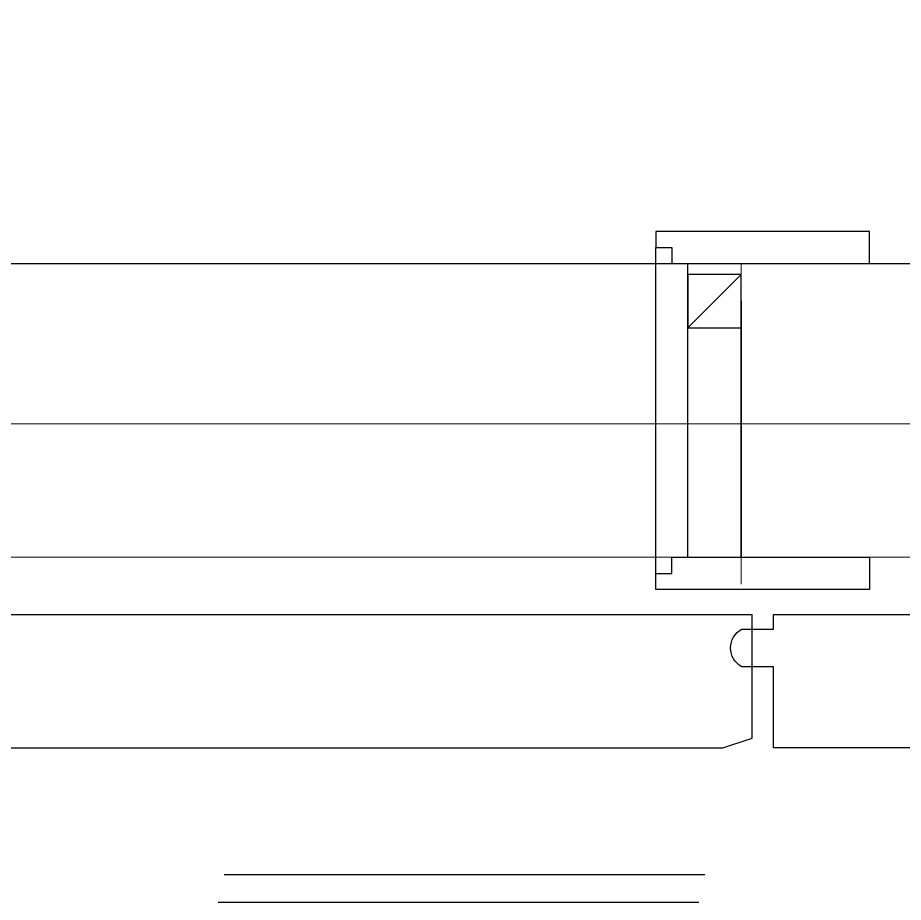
# Model space of a CAD drawing. Extents: x 152195838 to 160350639, y 364657247 to 370318102.
# Drawn here: x 157599050 to 157599879, y 365055644 to 365056472 of the extents above; entities that cross this region are included whole.
import ezdxf

# ---------------------------------------------------------------- set-up
doc = ezdxf.new("R2010")
doc.units = 0
doc.header["$MEASUREMENT"] = 0
doc.linetypes.add('HID', pattern=[2.3, 1.5, -0.8])
doc.layers.get('0').update_dxf_attribs({"linetype": 'CONTINUOUS'})
for name, color, linetype in [('4A.TEC 벽체 3', 4, 'CONTINUOUS'), ('4A.TEC 벽체 4', 7, 'CONTINUOUS'), ('XR-PLAN$0$PANEL', 4, 'CONTINUOUS'), ('XR-PLAN$0$자동도어', 4, 'CONTINUOUS'), ('㈜SE&C OPEN', 9, 'HID')]:
    doc.layers.add(name, color=color, linetype=linetype)

# ---------------------------------------------------------------- blocks, each defined once
blk = doc.blocks.new('sa9w7er')
at = {"layer": '4A.TEC 벽체 3', "lineweight": 0, "ltscale": 15}
blk.add_line((1986595.61, 837658.33), (1986595.61, 837958.33), dxfattribs=at)
at = {"layer": 'XR-PLAN$0$PANEL', "linetype": 'Continuous'}
blk.add_line((1986595.61, 837683.33), (1986595.61, 837948.33), dxfattribs=at)
at = {"layer": 'XR-PLAN$0$자동도어', "linetype": 'Continuous', "ltscale": 10000}
for p, q in [((1986675.61, 837668.33), (1986675.61, 837973.33)), ((1986675.61, 837668.33), (1986675.61, 837973.33)), ((1986645.61, 837683.33), (1986645.61, 837958.33)), ((1986645.61, 837683.33), (1986645.61, 837958.33)), ((1986595.61, 837923.33), (1986595.61, 837693.33)), ((1986595.61, 837923.33), (1986595.61, 837693.33))]:
    blk.add_line(p, q, dxfattribs=at)
at = {"layer": 'XR-PLAN$0$자동도어', "linetype": 'Continuous'}
for p, q in [((1986645.61, 837898.33), (1986595.61, 837948.33)), ((1986645.61, 837898.33), (1986595.61, 837948.33)), ((1986595.61, 837708.33), (1986595.61, 837683.33)), ((1986585.38, 837513.99), (1986585.38, 837629.84)), ((1987824.65, 837629.84), (1986585.38, 837629.84)), ((1986585.38, 837513.99), (1986585.38, 837629.84)), ((1987824.65, 837629.84), (1986585.38, 837629.84)), ((1986612.84, 837504.84), (1986585.38, 837513.99)), ((1986612.84, 837504.84), (1986585.38, 837513.99)), ((1987824.65, 837504.84), (1986612.84, 837504.84)), ((1987824.65, 837504.84), (1986612.84, 837504.84))]:
    blk.add_line(p, q, dxfattribs=at)
for points in [[(1986660.61, 837973.33), (1986660.61, 837958.33), (1986475.61, 837958.33), (1986475.61, 837988.33), (1986675.61, 837988.33), (1986675.61, 837973.33)], [(1986660.61, 837973.33), (1986660.61, 837958.33), (1986475.61, 837958.33), (1986475.61, 837988.33), (1986675.61, 837988.33), (1986675.61, 837973.33)], [(1986645.61, 837898.33), (1986595.61, 837898.33), (1986595.61, 837948.33), (1986645.61, 837948.33)], [(1986645.61, 837898.33), (1986595.61, 837898.33), (1986595.61, 837948.33), (1986645.61, 837948.33)], [(1986660.61, 837668.33), (1986660.61, 837683.33), (1986475.61, 837683.33), (1986475.61, 837653.33), (1986675.61, 837653.33), (1986675.61, 837668.33)], [(1986660.61, 837668.33), (1986660.61, 837683.33), (1986475.61, 837683.33), (1986475.61, 837653.33), (1986675.61, 837653.33), (1986675.61, 837668.33)]]:
    blk.add_lwpolyline(points, close=True, dxfattribs=at)
at = {"layer": 'XR-PLAN$0$자동도어', "color": 8, "linetype": 'Continuous'}
blk.add_lwpolyline([(1985326.2, 837649.93), (1985270.95, 837649.93), (1985270.95, 837629.84), (1985225.29, 837629.84), (1985225.29, 837504.84), (1986565.42, 837504.84), (1986565.42, 837580.86), (1986595.14, 837580.86, 0.592566), (1986595.14, 837616.02), (1986565.42, 837616.02), (1986565.42, 837629.84), (1985326.2, 837629.84)], format="xyb", close=True, dxfattribs=at)
blk.add_lwpolyline([(1985326.2, 837649.93), (1985270.95, 837649.93), (1985270.95, 837629.84), (1985225.29, 837629.84), (1985225.29, 837504.84), (1986565.42, 837504.84), (1986565.42, 837580.86), (1986595.14, 837580.86, 0.592566), (1986595.14, 837616.02), (1986565.42, 837616.02), (1986565.42, 837629.84), (1985326.2, 837629.84)], format="xyb", close=True, dxfattribs=at)
at = {"layer": '㈜SE&C OPEN', "ltscale": 300}
for p, q in [((1990529.61, 837386.4), (1985221.29, 837386.4)), ((1990535.41, 837360.28), (1985215.49, 837360.28))]:
    blk.add_line(p, q, dxfattribs=at)

msp = doc.modelspace()

# ---------------------------------------------------------------- linework, layer by layer
at = {"layer": '4A.TEC 벽체 3', "flags": 128}
msp.add_lwpolyline([(157592572.0046, 365059531.8958), (157592572.0046, 365056241.8958), (157618157.0046, 365056241.8958)], dxfattribs=at)
at = {"layer": '4A.TEC 벽체 4', "color": 251, "lineweight": 0, "ltscale": 15}
for points in [[(157592422.0046, 365056091.8958), (157619507.0046, 365056091.8958)], [(157592297.0046, 365055966.8958), (157624047.0046, 365055966.8958)]]:
    msp.add_lwpolyline(points, dxfattribs=at)

# ---------------------------------------------------------------- block references
at = {"linetype": 'Continuous', "ltscale": 5, "xscale": -1}
msp.add_blockref('sa9w7er', (159586322.7782, 364218283.562), dxfattribs=at)

doc.saveas('drawing.dxf')
